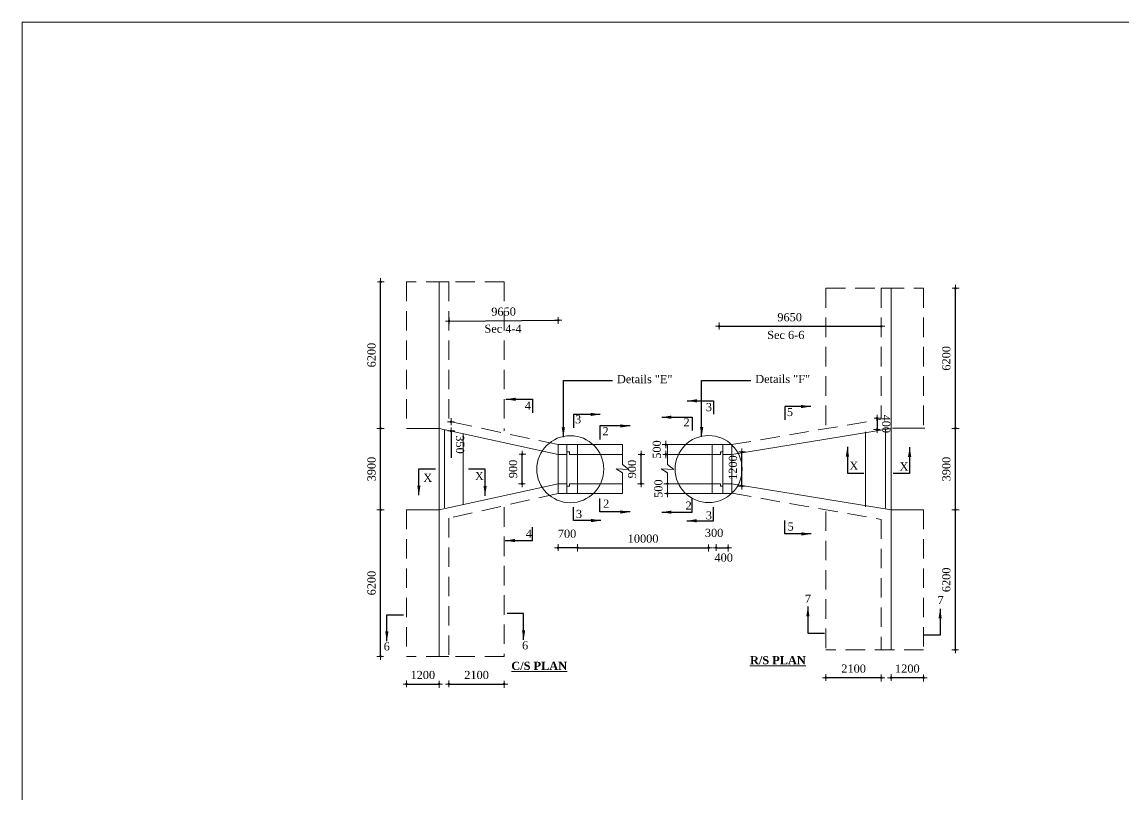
# Model space of a CAD drawing. Header units: inches. Extents: x -1277702 to 350617, y -622745 to 1282697.
# Drawn here: x -799061 to -765239, y 930937 to 954666 of the extents above; entities that cross this region are included whole.
import ezdxf

# ---------------------------------------------------------------- set-up
doc = ezdxf.new("R2010")
doc.units = ezdxf.units.IN
doc.header["$LTSCALE"] = 600
doc.header["$MEASUREMENT"] = 0
doc.linetypes.add('DASHED', pattern=[0.75, 0.5, -0.25])
for name, color, linetype, lineweight in [('arrow', 6, 'Continuous', 15), ('DIM', 140, 'Continuous', 15), ('DIMENSION', 3, 'Continuous', 15), ('LIGHT', 7, 'Continuous', 0), ('LINE', 7, 'Continuous', 20), ('secondary light', 5, 'Continuous', 9)]:
    doc.layers.add(name, color=color, linetype=linetype, lineweight=lineweight)
doc.layers.add('TEXT', color=7, linetype='Continuous')
doc.styles.add('REGULAR', font='times.ttf', dxfattribs={"height": 200})
doc.styles.add('t250', font='times.ttf', dxfattribs={"height": 250})
doc.styles.add('TIMES', font='times.ttf')
doc.dimstyles.new('DOT', dxfattribs={"dimtxt": 270, "dimasz": 1.5, "dimexe": 700, "dimexo": 500, "dimgap": 150, "dimtad": 1, "dimdec": 0, "dimzin": 0, "dimdsep": 46, "dimtxsty": 'TIMES', "dimblk": 'DD', "dimcen": 0.09, "dimse1": 1, "dimse2": 1, "dimclrd": 5, "dimclre": 5, "dimclrt": 7, "dimadec": 0, "dimazin": 0, "dimtfac": 1, "dimtdec": 0, "dimtofl": 0, "dimtmove": 0, "dimatfit": 3, "dimldrblk": 'DD', "dimfxl": 1, "dimtolj": 1, "dimtzin": 0, "dimarcsym": 0})
doc.dimstyles.new('DOT2', dxfattribs={"dimtxt": 200, "dimasz": 1.5, "dimexe": 700, "dimexo": 500, "dimgap": 150, "dimtad": 1, "dimdec": 0, "dimzin": 0, "dimdsep": 46, "dimtxsty": 'TIMES', "dimblk1": 'DD', "dimblk2": 'DD', "dimsah": 1, "dimcen": 0, "dimse1": 1, "dimse2": 1, "dimclrd": 256, "dimclre": 256, "dimclrt": 256, "dimadec": 0, "dimazin": 0, "dimtfac": 1, "dimtdec": 0, "dimtofl": 0, "dimtmove": 0, "dimatfit": 3, "dimldrblk": 'DD', "dimfxl": 1, "dimtolj": 1, "dimtzin": 0, "dimarcsym": 0})
doc.dimstyles.new('DOT3', dxfattribs={"dimtxt": 250, "dimasz": 1.5, "dimexe": 700, "dimexo": 500, "dimgap": 150, "dimtad": 1, "dimdec": 0, "dimzin": 0, "dimdsep": 46, "dimtxsty": 'TIMES', "dimblk1": 'DD', "dimblk2": 'DD', "dimsah": 1, "dimcen": 0, "dimse1": 1, "dimse2": 1, "dimclrd": 256, "dimclre": 256, "dimclrt": 256, "dimadec": 0, "dimazin": 0, "dimtfac": 1, "dimtdec": 0, "dimtofl": 0, "dimtmove": 0, "dimatfit": 3, "dimldrblk": 'DD', "dimfxl": 1, "dimtolj": 1, "dimtzin": 0, "dimarcsym": 0})
doc.dimstyles.new('sec', dxfattribs={"dimtxt": 180, "dimasz": 300, "dimexe": 0.18, "dimexo": 0.0625, "dimgap": 0.09, "dimtad": 0, "dimtih": 1, "dimtoh": 1, "dimdec": 0, "dimzin": 0, "dimdsep": 46, "dimtxsty": 'REGULAR', "dimcen": 0.09, "dimadec": 0, "dimazin": 0, "dimtfac": 1, "dimtdec": 0, "dimtofl": 0, "dimtmove": 0, "dimatfit": 3, "dimfxl": 1, "dimtolj": 1, "dimtzin": 0, "dimarcsym": 0})

# ---------------------------------------------------------------- blocks, each defined once
blk = doc.blocks.new('DOT')
at = {"layer": 'DIM'}
for p, q in [((-75, 0), (71, 0)), ((0, 63), (0, -75))]:
    blk.add_line(p, q, dxfattribs=at)
at = {"layer": 'DIM', "const_width": 24.8}
blk.add_lwpolyline([(-13, 0, 1), (13, 0, 1)], format="xyb", close=True, dxfattribs=at)
blk = doc.blocks.new('DD')
at = {"layer": 'DIM'}
blk.add_blockref('DOT', (0, 0), dxfattribs=at)
blk = doc.blocks.new('*D224')
at = {"layer": 'DEFPOINTS', "color": 0, "ltscale": 2}
for p in [(-780633, 940492), (-779252, 940492), (-780633, 940192)]:
    blk.add_point(p, dxfattribs=at)
at = {"layer": 'DIMENSION', "color": 1, "lineweight": -2, "ltscale": 2}
for p, q in [((-779252, 940494), (-779252, 940495)), ((-779252, 940191), (-779252, 940189))]:
    blk.add_line(p, q, dxfattribs=at)
at = {"layer": 'DIMENSION', "color": 1, "lineweight": -2, "ltscale": 2, "xscale": 1.5, "yscale": 1.5, "zscale": 1.5}
for p, rotation in [((-779252, 940492), 270), ((-779252, 940192), 90)]:
    blk.add_blockref('DD', p, dxfattribs=dict(at, rotation=rotation))
at = {"layer": 'DIMENSION', "color": 1, "ltscale": 2, "insert": (-779529, 940342), "char_height": 250, "attachment_point": 5, "rotation": 90, "style": 't250'}
blk.add_mtext('\\A1;500', dxfattribs=at)
blk = doc.blocks.new('*D225')
at = {"layer": 'DEFPOINTS', "color": 0, "ltscale": 2}
for p in [(-780633, 941392), (-780059, 941392), (-780633, 940492)]:
    blk.add_point(p, dxfattribs=at)
at = {"layer": 'DIMENSION', "color": 1, "lineweight": -2, "ltscale": 2}
blk.add_line((-780059, 940494), (-780059, 941391), dxfattribs=at)
at = {"layer": 'DIMENSION', "color": 1, "lineweight": -2, "ltscale": 2, "xscale": 1.5, "yscale": 1.5, "zscale": 1.5}
for p, rotation in [((-780059, 941392), 90), ((-780059, 940492), 270)]:
    blk.add_blockref('DD', p, dxfattribs=dict(at, rotation=rotation))
at = {"layer": 'DIMENSION', "color": 1, "ltscale": 2, "insert": (-780337, 940942), "char_height": 250, "attachment_point": 5, "rotation": 90, "style": 't250'}
blk.add_mtext('\\A1;9{\\fTimes New Roman|b0|i0|c238|p18;00}', dxfattribs=at)
blk = doc.blocks.new('*D226')
at = {"layer": 'DEFPOINTS', "color": 0, "ltscale": 2}
for p in [(-780355, 941692), (-779299, 941692), (-780355, 941392)]:
    blk.add_point(p, dxfattribs=at)
at = {"layer": 'DIMENSION', "color": 1, "lineweight": -2, "ltscale": 2}
for p, q in [((-779299, 941694), (-779299, 941695)), ((-779299, 941391), (-779299, 941389))]:
    blk.add_line(p, q, dxfattribs=at)
at = {"layer": 'DIMENSION', "color": 1, "lineweight": -2, "ltscale": 2, "xscale": 1.5, "yscale": 1.5, "zscale": 1.5}
for p, rotation in [((-779299, 941692), 270), ((-779299, 941392), 90)]:
    blk.add_blockref('DD', p, dxfattribs=dict(at, rotation=rotation))
at = {"layer": 'DIMENSION', "color": 1, "ltscale": 2, "insert": (-779576, 941542), "char_height": 250, "attachment_point": 5, "rotation": 90, "style": 't250'}
blk.add_mtext('\\A1;500', dxfattribs=at)
blk = doc.blocks.new('*D227')
at = {"layer": 'DEFPOINTS', "color": 0, "ltscale": 2}
for p in [(-788056, 939692), (-786907, 939692), (-787260, 935192)]:
    blk.add_point(p, dxfattribs=at)
at = {"layer": 'DIMENSION', "color": 1, "lineweight": -2, "ltscale": 2}
blk.add_line((-788056, 935194), (-788056, 939691), dxfattribs=at)
at = {"layer": 'DIMENSION', "color": 1, "lineweight": -2, "ltscale": 2, "xscale": 1.5, "yscale": 1.5, "zscale": 1.5}
for p, rotation in [((-788056, 939692), 90), ((-788056, 935192), 270)]:
    blk.add_blockref('DD', p, dxfattribs=dict(at, rotation=rotation))
at = {"layer": 'DIMENSION', "color": 1, "ltscale": 2, "insert": (-788333, 937442), "char_height": 250, "attachment_point": 5, "rotation": 90, "style": 't250'}
blk.add_mtext('\\A1;{\\fTimes New Roman|b0|i0|c0|p18;6200}', dxfattribs=at)
blk = doc.blocks.new('*D228')
at = {"layer": 'DEFPOINTS', "color": 0, "ltscale": 2}
for p in [(-788056, 942192), (-787196, 942192), (-786907, 939692)]:
    blk.add_point(p, dxfattribs=at)
at = {"layer": 'DIMENSION', "color": 1, "lineweight": -2, "ltscale": 2}
blk.add_line((-788056, 939694), (-788056, 942191), dxfattribs=at)
at = {"layer": 'DIMENSION', "color": 1, "lineweight": -2, "ltscale": 2, "xscale": 1.5, "yscale": 1.5, "zscale": 1.5}
for p, rotation in [((-788056, 942192), 90), ((-788056, 939692), 270)]:
    blk.add_blockref('DD', p, dxfattribs=dict(at, rotation=rotation))
at = {"layer": 'DIMENSION', "color": 1, "ltscale": 2, "insert": (-788333, 940942), "char_height": 250, "attachment_point": 5, "rotation": 90, "style": 't250'}
blk.add_mtext('\\A1;39{\\fTimes New Roman|b0|i0|c238|p18;00}', dxfattribs=at)
blk = doc.blocks.new('*D229')
at = {"layer": 'DEFPOINTS', "color": 0, "ltscale": 2}
for p in [(-788056, 946692), (-787260, 946692), (-787196, 942192)]:
    blk.add_point(p, dxfattribs=at)
at = {"layer": 'DIMENSION', "color": 1, "lineweight": -2, "ltscale": 2}
blk.add_line((-788056, 942194), (-788056, 946691), dxfattribs=at)
at = {"layer": 'DIMENSION', "color": 1, "lineweight": -2, "ltscale": 2, "xscale": 1.5, "yscale": 1.5, "zscale": 1.5}
for p, rotation in [((-788056, 946692), 90), ((-788056, 942192), 270)]:
    blk.add_blockref('DD', p, dxfattribs=dict(at, rotation=rotation))
at = {"layer": 'DIMENSION', "color": 1, "ltscale": 2, "insert": (-788333, 944442), "char_height": 250, "attachment_point": 5, "rotation": 90, "style": 't250'}
blk.add_mtext('\\A1;{\\fTimes New Roman|b0|i0|c0|p18;6200}', dxfattribs=at)
blk = doc.blocks.new('*D230')
at = {"layer": 'DEFPOINTS', "color": 0, "ltscale": 2}
for p in [(-770523, 939692), (-770413, 939692), (-771387, 935392)]:
    blk.add_point(p, dxfattribs=at)
at = {"layer": 'DIMENSION', "color": 1, "lineweight": -2, "ltscale": 2}
blk.add_line((-770413, 935394), (-770413, 939691), dxfattribs=at)
at = {"layer": 'DIMENSION', "color": 1, "lineweight": -2, "ltscale": 2, "xscale": 1.5, "yscale": 1.5, "zscale": 1.5}
for p, rotation in [((-770413, 939692), 90), ((-770413, 935392), 270)]:
    blk.add_blockref('DD', p, dxfattribs=dict(at, rotation=rotation))
at = {"layer": 'DIMENSION', "color": 1, "ltscale": 2, "insert": (-770690, 937542), "char_height": 250, "attachment_point": 5, "rotation": 90, "style": 't250'}
blk.add_mtext('\\A1;{\\fTimes New Roman|b0|i0|c0|p18;6200}', dxfattribs=at)
blk = doc.blocks.new('*D231')
at = {"layer": 'DEFPOINTS', "color": 0, "ltscale": 2}
for p in [(-770877, 942192), (-770413, 942192), (-770523, 939692)]:
    blk.add_point(p, dxfattribs=at)
at = {"layer": 'DIMENSION', "color": 1, "lineweight": -2, "ltscale": 2}
blk.add_line((-770413, 939694), (-770413, 942191), dxfattribs=at)
at = {"layer": 'DIMENSION', "color": 1, "lineweight": -2, "ltscale": 2, "xscale": 1.5, "yscale": 1.5, "zscale": 1.5}
for p, rotation in [((-770413, 942192), 90), ((-770413, 939692), 270)]:
    blk.add_blockref('DD', p, dxfattribs=dict(at, rotation=rotation))
at = {"layer": 'DIMENSION', "color": 1, "ltscale": 2, "insert": (-770690, 940942), "char_height": 250, "attachment_point": 5, "rotation": 90, "style": 't250'}
blk.add_mtext('\\A1;{\\fTimes New Roman|b0|i0|c0|p18;39\\fTimes New Roman|b0|i0|c238|p18;00}', dxfattribs=at)
blk = doc.blocks.new('*D232')
at = {"layer": 'DEFPOINTS', "color": 0, "ltscale": 2}
for p in [(-771387, 946492), (-770413, 946492), (-770877, 942192)]:
    blk.add_point(p, dxfattribs=at)
at = {"layer": 'DIMENSION', "color": 1, "lineweight": -2, "ltscale": 2}
blk.add_line((-770413, 942194), (-770413, 946491), dxfattribs=at)
at = {"layer": 'DIMENSION', "color": 1, "lineweight": -2, "ltscale": 2, "xscale": 1.5, "yscale": 1.5, "zscale": 1.5}
for p, rotation in [((-770413, 946492), 90), ((-770413, 942192), 270)]:
    blk.add_blockref('DD', p, dxfattribs=dict(at, rotation=rotation))
at = {"layer": 'DIMENSION', "color": 1, "ltscale": 2, "insert": (-770690, 944342), "char_height": 250, "attachment_point": 5, "rotation": 90, "style": 't250'}
blk.add_mtext('\\A1;{\\fTimes New Roman|b0|i0|c0|p18;6200}', dxfattribs=at)
blk = doc.blocks.new('*D233')
at = {"layer": 'DEFPOINTS', "color": 0, "ltscale": 2}
for p in [(-773093, 942505), (-773093, 942158), (-772816, 942158)]:
    blk.add_point(p, dxfattribs=at)
at = {"layer": 'DIMENSION', "color": 5, "lineweight": -2, "ltscale": 2}
blk.add_line((-772816, 942503), (-772816, 942160), dxfattribs=at)
at = {"layer": 'DIMENSION', "color": 5, "lineweight": -2, "ltscale": 2, "xscale": 1.5, "yscale": 1.5, "zscale": 1.5}
for p, rotation in [((-772816, 942505), 90.00650460796254), ((-772816, 942158), 270.0065046079625)]:
    blk.add_blockref('DD', p, dxfattribs=dict(at, rotation=rotation))
at = {"layer": 'DIMENSION', "color": 7, "ltscale": 2, "insert": (-772538, 942331), "char_height": 250, "attachment_point": 5, "rotation": 270.0065, "style": 't250'}
blk.add_mtext('\\A1;{\\fTimes New Roman|b0|i0|c238|p18;4}0{\\fTimes New Roman|b0|i0|c238|p18;0}', dxfattribs=at)
blk = doc.blocks.new('*D234')
at = {"layer": 'DEFPOINTS', "color": 0, "ltscale": 2}
for p in [(-787260, 939692), (-786260, 935192), (-786260, 934342)]:
    blk.add_point(p, dxfattribs=at)
at = {"layer": 'DIMENSION', "color": 1, "lineweight": -2, "ltscale": 2}
blk.add_line((-787258, 934342), (-786261, 934342), dxfattribs=at)
at = {"layer": 'DIMENSION', "color": 1, "lineweight": -2, "ltscale": 2, "xscale": 1.5, "yscale": 1.5, "zscale": 1.5, "rotation": 180}
blk.add_blockref('DD', (-787260, 934342), dxfattribs=at)
at = {"layer": 'DIMENSION', "color": 1, "lineweight": -2, "ltscale": 2, "xscale": 1.5, "yscale": 1.5, "zscale": 1.5}
blk.add_blockref('DD', (-786260, 934342), dxfattribs=at)
at = {"layer": 'DIMENSION', "color": 1, "ltscale": 2, "insert": (-786760, 934620), "char_height": 250, "attachment_point": 5, "style": 't250'}
blk.add_mtext('\\A1;{\\fTimes New Roman|b0|i0|c0|p18;1200}', dxfattribs=at)
blk = doc.blocks.new('*D235')
at = {"layer": 'DEFPOINTS', "color": 0, "ltscale": 2}
for p in [(-784260, 939654), (-785960, 935192), (-784260, 934342)]:
    blk.add_point(p, dxfattribs=at)
at = {"layer": 'DIMENSION', "color": 1, "lineweight": -2, "ltscale": 2}
blk.add_line((-785958, 934342), (-784261, 934342), dxfattribs=at)
at = {"layer": 'DIMENSION', "color": 1, "lineweight": -2, "ltscale": 2, "xscale": 1.5, "yscale": 1.5, "zscale": 1.5, "rotation": 180}
blk.add_blockref('DD', (-785960, 934342), dxfattribs=at)
at = {"layer": 'DIMENSION', "color": 1, "lineweight": -2, "ltscale": 2, "xscale": 1.5, "yscale": 1.5, "zscale": 1.5}
blk.add_blockref('DD', (-784260, 934342), dxfattribs=at)
at = {"layer": 'DIMENSION', "color": 1, "ltscale": 2, "insert": (-785110, 934620), "char_height": 250, "attachment_point": 5, "style": 't250'}
blk.add_mtext('\\A1;{\\fTimes New Roman|b0|i0|c0|p18;2100}', dxfattribs=at)
blk = doc.blocks.new('*D244')
at = {"layer": 'DEFPOINTS', "color": 0, "ltscale": 2}
for p in [(-785894, 942395), (-785894, 942112), (-785894, 942112)]:
    blk.add_point(p, dxfattribs=at)
at = {"layer": 'DIMENSION', "color": 5, "lineweight": -2, "ltscale": 2}
for p, q in [((-785894, 942397), (-785894, 942398)), ((-785894, 942110), (-785894, 941283))]:
    blk.add_line(p, q, dxfattribs=at)
at = {"layer": 'DIMENSION', "color": 5, "lineweight": -2, "ltscale": 2, "xscale": 1.5, "yscale": 1.5, "zscale": 1.5}
for p, rotation in [((-785894, 942395), 270.0334005905105), ((-785894, 942112), 90.03340059051051)]:
    blk.add_blockref('DD', p, dxfattribs=dict(at, rotation=rotation))
at = {"layer": 'DIMENSION', "color": 7, "ltscale": 2, "insert": (-785617, 941696), "char_height": 250, "attachment_point": 5, "rotation": 270.0334, "style": 't250'}
blk.add_mtext('\\A1;{\\fTimes New Roman CE|b0|i0|c238|p18;3}5{\\fTimes New Roman CE|b0|i0|c238|p18;0}', dxfattribs=at)
blk = doc.blocks.new('*D245')
at = {"layer": 'DEFPOINTS', "color": 0, "ltscale": 2}
for p in [(-777666, 945366), (-772687, 945325), (-772687, 945320)]:
    blk.add_point(p, dxfattribs=at)
at = {"layer": 'DIMENSION', "color": 1, "lineweight": -2, "ltscale": 2}
blk.add_line((-777665, 945325), (-772688, 945325), dxfattribs=at)
at = {"layer": 'DIMENSION', "color": 1, "lineweight": -2, "ltscale": 2, "xscale": 1.5, "yscale": 1.5, "zscale": 1.5, "rotation": 180}
blk.add_blockref('DD', (-777666, 945325), dxfattribs=at)
at = {"layer": 'DIMENSION', "color": 1, "lineweight": -2, "ltscale": 2, "xscale": 1.5, "yscale": 1.5, "zscale": 1.5}
blk.add_blockref('DD', (-772687, 945325), dxfattribs=at)
at = {"layer": 'DIMENSION', "color": 1, "ltscale": 2, "insert": (-775500, 945603), "char_height": 250, "attachment_point": 5, "style": 'TIMES'}
blk.add_mtext('\\A1;9650', dxfattribs=at)
blk = doc.blocks.new('*D246')
at = {"layer": 'DEFPOINTS', "color": 0, "ltscale": 2}
for p in [(-771387, 939887), (-772387, 935387), (-772387, 934538)]:
    blk.add_point(p, dxfattribs=at)
at = {"layer": 'DIMENSION', "color": 1, "lineweight": -2, "ltscale": 2}
blk.add_line((-771388, 934538), (-772385, 934538), dxfattribs=at)
at = {"layer": 'DIMENSION', "color": 1, "lineweight": -2, "ltscale": 2, "xscale": 1.5, "yscale": 1.5, "zscale": 1.5, "rotation": 180}
blk.add_blockref('DD', (-772387, 934538), dxfattribs=at)
at = {"layer": 'DIMENSION', "color": 1, "lineweight": -2, "ltscale": 2, "xscale": 1.5, "yscale": 1.5, "zscale": 1.5}
blk.add_blockref('DD', (-771387, 934538), dxfattribs=at)
at = {"layer": 'DIMENSION', "color": 1, "ltscale": 2, "insert": (-771887, 934815), "char_height": 250, "attachment_point": 5, "style": 't250'}
blk.add_mtext('\\A1;{\\fTimes New Roman|b0|i0|c0|p18;1200}', dxfattribs=at)
blk = doc.blocks.new('*D247')
at = {"layer": 'DEFPOINTS', "color": 0, "ltscale": 2}
for p in [(-774387, 939849), (-772687, 935387), (-774387, 934538)]:
    blk.add_point(p, dxfattribs=at)
at = {"layer": 'DIMENSION', "color": 1, "lineweight": -2, "ltscale": 2}
blk.add_line((-772688, 934538), (-774385, 934538), dxfattribs=at)
at = {"layer": 'DIMENSION', "color": 1, "lineweight": -2, "ltscale": 2, "xscale": 1.5, "yscale": 1.5, "zscale": 1.5, "rotation": 180}
blk.add_blockref('DD', (-774387, 934538), dxfattribs=at)
at = {"layer": 'DIMENSION', "color": 1, "lineweight": -2, "ltscale": 2, "xscale": 1.5, "yscale": 1.5, "zscale": 1.5}
blk.add_blockref('DD', (-772687, 934538), dxfattribs=at)
at = {"layer": 'DIMENSION', "color": 1, "ltscale": 2, "insert": (-773537, 934815), "char_height": 250, "attachment_point": 5, "style": 't250'}
blk.add_mtext('\\A1;{\\fTimes New Roman|b0|i0|c0|p18;2100}', dxfattribs=at)
blk = doc.blocks.new('*D254')
at = {"layer": 'DEFPOINTS', "color": 0, "ltscale": 2}
for p in [(-777464, 941467), (-776964, 941467), (-777463, 940417)]:
    blk.add_point(p, dxfattribs=at)
at = {"layer": 'DIMENSION', "color": 1, "lineweight": -2, "ltscale": 2}
blk.add_line((-776964, 940419), (-776964, 941466), dxfattribs=at)
at = {"layer": 'DIMENSION', "color": 1, "lineweight": -2, "ltscale": 2, "xscale": 1.5, "yscale": 1.5, "zscale": 1.5}
for p, rotation in [((-776964, 941467), 90), ((-776964, 940417), 270)]:
    blk.add_blockref('DD', p, dxfattribs=dict(at, rotation=rotation))
at = {"layer": 'DIMENSION', "color": 1, "ltscale": 2, "insert": (-777241, 940989), "char_height": 250, "attachment_point": 5, "rotation": 90, "style": 't250'}
blk.add_mtext('\\A1;{\\fTimes New Roman|b0|i0|c238|p18;1}2{\\fTimes New Roman|b0|i0|c238|p18;00}', dxfattribs=at)
blk = doc.blocks.new('*D255')
at = {"layer": 'DEFPOINTS', "color": 0, "ltscale": 2}
for p in [(-783711, 941395), (-782610, 941395), (-782610, 940492)]:
    blk.add_point(p, dxfattribs=at)
at = {"layer": 'DIMENSION', "color": 1, "lineweight": -2, "ltscale": 2}
blk.add_line((-783711, 940494), (-783711, 941394), dxfattribs=at)
at = {"layer": 'DIMENSION', "color": 1, "lineweight": -2, "ltscale": 2, "xscale": 1.5, "yscale": 1.5, "zscale": 1.5}
for p, rotation in [((-783711, 941395), 90), ((-783711, 940492), 270)]:
    blk.add_blockref('DD', p, dxfattribs=dict(at, rotation=rotation))
at = {"layer": 'DIMENSION', "color": 1, "ltscale": 2, "insert": (-783988, 940944), "char_height": 250, "attachment_point": 5, "rotation": 90, "style": 't250'}
blk.add_mtext('\\A1;9{\\fTimes New Roman|b0|i0|c238|p18;00}', dxfattribs=at)
blk = doc.blocks.new('*D264')
at = {"layer": 'DEFPOINTS', "color": 0, "ltscale": 2}
for p in [(-785953, 945478), (-782604, 945511), (-782604, 945505)]:
    blk.add_point(p, dxfattribs=at)
at = {"layer": 'DIMENSION', "color": 1, "lineweight": -2, "ltscale": 2}
blk.add_line((-785952, 945484), (-782605, 945511), dxfattribs=at)
at = {"layer": 'DIMENSION', "color": 1, "lineweight": -2, "ltscale": 2, "xscale": 1.5, "yscale": 1.5, "zscale": 1.5}
for p, rotation in [((-785953, 945484), 180.4587413068469), ((-782604, 945511), 0.4587413068469194)]:
    blk.add_blockref('DD', p, dxfattribs=dict(at, rotation=rotation))
at = {"layer": 'DIMENSION', "color": 1, "ltscale": 2, "insert": (-784281, 945775), "char_height": 250, "attachment_point": 5, "rotation": 0.4587, "style": 't250'}
blk.add_mtext('\\A1;9650', dxfattribs=at)
blk = doc.blocks.new('*D265')
at = {"layer": 'DEFPOINTS', "color": 0, "ltscale": 2}
for p in [(-777987, 938527), (-782010, 937587), (-777987, 937730)]:
    blk.add_point(p, dxfattribs=at)
at = {"layer": 'DIMENSION', "color": 1, "lineweight": -2, "ltscale": 2}
blk.add_line((-782008, 938527), (-777988, 938527), dxfattribs=at)
at = {"layer": 'DIMENSION', "color": 1, "lineweight": -2, "ltscale": 2, "xscale": 1.5, "yscale": 1.5, "zscale": 1.5, "rotation": 180}
blk.add_blockref('DD', (-782010, 938527), dxfattribs=at)
at = {"layer": 'DIMENSION', "color": 1, "lineweight": -2, "ltscale": 2, "xscale": 1.5, "yscale": 1.5, "zscale": 1.5}
blk.add_blockref('DD', (-777987, 938527), dxfattribs=at)
at = {"layer": 'DIMENSION', "color": 1, "ltscale": 2, "insert": (-779998, 938805), "char_height": 250, "attachment_point": 5, "style": 't250'}
blk.add_mtext('\\A1;10000', dxfattribs=at)
blk = doc.blocks.new('*D266')
at = {"layer": 'DEFPOINTS', "color": 0, "ltscale": 2}
for p in [(-777755, 938527), (-777988, 938147), (-777755, 938160)]:
    blk.add_point(p, dxfattribs=at)
at = {"layer": 'DIMENSION', "color": 1, "lineweight": -2, "ltscale": 2}
for p, q in [((-777990, 938527), (-777991, 938527)), ((-777753, 938527), (-777752, 938527))]:
    blk.add_line(p, q, dxfattribs=at)
at = {"layer": 'DIMENSION', "color": 1, "lineweight": -2, "ltscale": 2, "xscale": 1.5, "yscale": 1.5, "zscale": 1.5}
blk.add_blockref('DD', (-777988, 938527), dxfattribs=at)
at = {"layer": 'DIMENSION', "color": 1, "lineweight": -2, "ltscale": 2, "xscale": 1.5, "yscale": 1.5, "zscale": 1.5, "rotation": 180}
blk.add_blockref('DD', (-777755, 938527), dxfattribs=at)
at = {"layer": 'DIMENSION', "color": 1, "ltscale": 2, "insert": (-777819, 938982), "char_height": 250, "attachment_point": 5, "style": 't250'}
blk.add_mtext('\\A1;3{\\fTimes New Roman|b0|i0|c238|p18;00}', dxfattribs=at)
blk = doc.blocks.new('*D267')
at = {"layer": 'DEFPOINTS', "color": 0, "ltscale": 2}
for p in [(-782610, 938527), (-782010, 937587), (-782610, 933808)]:
    blk.add_point(p, dxfattribs=at)
at = {"layer": 'DIMENSION', "color": 1, "lineweight": -2, "ltscale": 2}
blk.add_line((-782011, 938527), (-782608, 938527), dxfattribs=at)
at = {"layer": 'DIMENSION', "color": 1, "lineweight": -2, "ltscale": 2, "xscale": 1.5, "yscale": 1.5, "zscale": 1.5, "rotation": 180}
blk.add_blockref('DD', (-782610, 938527), dxfattribs=at)
at = {"layer": 'DIMENSION', "color": 1, "lineweight": -2, "ltscale": 2, "xscale": 1.5, "yscale": 1.5, "zscale": 1.5}
blk.add_blockref('DD', (-782010, 938527), dxfattribs=at)
at = {"layer": 'DIMENSION', "color": 1, "ltscale": 2, "insert": (-782332, 938957), "char_height": 250, "attachment_point": 5, "style": 't250'}
blk.add_mtext('\\A1;7{\\fTimes New Roman CE|b0|i0|c238|p18;00}', dxfattribs=at)
blk = doc.blocks.new('*D268')
at = {"layer": 'DEFPOINTS', "color": 0, "ltscale": 2}
for p in [(-777388, 938528), (-777755, 938148), (-777388, 938161)]:
    blk.add_point(p, dxfattribs=at)
at = {"layer": 'DIMENSION', "color": 1, "lineweight": -2, "ltscale": 2}
blk.add_line((-777753, 938528), (-777389, 938528), dxfattribs=at)
at = {"layer": 'DIMENSION', "color": 1, "lineweight": -2, "ltscale": 2, "xscale": 1.5, "yscale": 1.5, "zscale": 1.5, "rotation": 180}
blk.add_blockref('DD', (-777755, 938528), dxfattribs=at)
at = {"layer": 'DIMENSION', "color": 1, "lineweight": -2, "ltscale": 2, "xscale": 1.5, "yscale": 1.5, "zscale": 1.5}
blk.add_blockref('DD', (-777388, 938528), dxfattribs=at)
at = {"layer": 'DIMENSION', "color": 1, "ltscale": 2, "insert": (-777525, 938223), "char_height": 250, "attachment_point": 5, "style": 't250'}
blk.add_mtext('\\A1;{\\fTimes New Roman CE|b0|i0|c238|p18;4}0{\\fTimes New Roman CE|b0|i0|c238|p18;0}', dxfattribs=at)

msp = doc.modelspace()

# ---------------------------------------------------------------- linework, layer by layer
at = {"layer": 'LIGHT', "ltscale": 2}
for p, q in [((-782609.99401, 941692.32854), (-782609.99401, 940192.32854)), ((-782334.99401, 941692.32854), (-782334.99401, 940192.32854)), ((-777549.88389, 941692.32854), (-777549.88389, 940192.32854)), ((-777274.88389, 941692.32854), (-777274.88389, 940192.32854))]:
    msp.add_line(p, q, dxfattribs=at)
at = {"layer": 'LINE', "linetype": 'DASHED', "ltscale": 2}
for p, q in [((-787259.99401, 946692.32854), (-787259.99401, 942192.32854)), ((-784259.99401, 946692.32854), (-787259.99401, 946692.32854)), ((-785959.99401, 946692.32854), (-785959.99401, 942318.22112)), ((-784259.99401, 946692.32854), (-784259.99401, 942112.2806)), ((-774386.73653, 946492.32854), (-774386.73653, 942240.8107)), ((-774386.73653, 946492.32854), (-771386.73653, 946492.32854)), ((-772686.73653, 946492.32854), (-772687.31455, 942470.21359)), ((-771386.73653, 946492.32854), (-771386.73653, 942198.71396)), ((-782609.99401, 941692.32854), (-785959.99401, 942409.63918)), ((-777283.02183, 941692.32854), (-772687.31455, 942470.21359)), ((-782609.99401, 940192.32854), (-785959.99401, 939437.26603)), ((-777274.88389, 940200.04813), (-772686.38447, 939395.54539)), ((-787259.99401, 939692.32854), (-787259.99401, 935192.32854)), ((-784259.99401, 939772.37648), (-784259.99401, 935192.32854)), ((-774386.73653, 939643.52522), (-774386.73653, 935392.32854)), ((-771386.73653, 939692.32854), (-771386.73653, 935392.32854)), ((-785959.99401, 939437.26603), (-785959.99401, 935192.32854)), ((-772686.38447, 939395.54539), (-772686.73653, 935392.32854)), ((-771386.73653, 935392.32854), (-774386.73653, 935392.32854)), ((-784259.99401, 935192.32854), (-787259.99401, 935192.32854))]:
    msp.add_line(p, q, dxfattribs=at)
at = {"layer": 'LINE', "ltscale": 2}
for p, q in [((-786259.99401, 946692.32854), (-786259.99401, 935192.32854)), ((-785959.99401, 946692.32854), (-786259.99401, 946692.32854)), ((-772686.73653, 946492.32854), (-772386.73653, 946492.32854)), ((-772386.73653, 946492.32854), (-772386.73653, 935392.32854)), ((-782609.99401, 941392.32854), (-786259.99401, 942192.32854)), ((-786090.6069, 942132.40325), (-786090.6069, 939752.25383)), ((-785521.2572, 942030.41362), (-785521.2572, 939854.24346)), ((-777274.88389, 941392.32854), (-772386.73653, 942192.32854)), ((-773172.67487, 942084.82079), (-773172.67487, 939783.48692)), ((-772560.58917, 942144.32854), (-772560.58917, 939740.32854)), ((-782609.99401, 941692.32854), (-782009.99401, 941692.32854)), ((-782009.99401, 941692.32854), (-782009.99401, 940192.32854)), ((-782009.99401, 941692.32854), (-780632.96474, 941692.32854)), ((-782009.99401, 941692.32854), (-782009.99401, 940192.32854)), ((-780632.96474, 941692.32854), (-780632.96474, 941077.82054)), ((-777874.88389, 941692.32854), (-779251.91317, 941692.32854)), ((-779251.91317, 941692.32854), (-779251.91317, 941077.82054)), ((-777874.88389, 941692.32854), (-777874.88389, 940192.32854)), ((-777274.88389, 941692.32854), (-777874.88389, 941692.32854)), ((-777874.88389, 941692.32854), (-777874.88389, 940192.32854)), ((-782334.99401, 941392.32854), (-782609.99401, 941392.32854)), ((-782334.99401, 941467.32854), (-782334.99401, 941392.32854)), ((-782259.99401, 941467.32854), (-782334.99401, 941467.32854)), ((-782259.99401, 941467.32854), (-782259.99401, 941392.32854)), ((-782009.99401, 941392.32854), (-782259.99401, 941392.32854)), ((-782009.99401, 941392.32854), (-780632.96474, 941392.32854)), ((-777874.88389, 941392.32854), (-779251.91317, 941392.32854)), ((-777874.88389, 941392.32854), (-777624.88389, 941392.32854)), ((-777624.88389, 941467.32854), (-777624.88389, 941392.32854)), ((-777624.88389, 941467.32854), (-777549.88389, 941467.32854)), ((-777549.88389, 941467.32854), (-777549.88389, 941392.32854)), ((-777549.88389, 941392.32854), (-777274.88389, 941392.32854)), ((-780438.95375, 940933.45399), (-780829.76858, 940951.20309)), ((-780829.76858, 940951.20309), (-780632.96474, 940821.98403)), ((-780634.36116, 941078.85964), (-780438.95375, 940933.45399)), ((-779057.90218, 940933.45399), (-779448.71701, 940951.20309)), ((-779448.71701, 940951.20309), (-779251.91317, 940821.98403)), ((-779253.3096, 941078.85964), (-779057.90218, 940933.45399)), ((-780632.96474, 940821.98403), (-780632.96474, 940192.32854)), ((-779251.91317, 940821.98403), (-779251.91317, 940192.32854)), ((-782609.99401, 940492.32854), (-786259.99401, 939692.32854)), ((-782334.99401, 940492.32854), (-782609.99401, 940492.32854)), ((-782334.99401, 940492.32854), (-782334.99401, 940417.32854)), ((-782259.99401, 940417.32854), (-782334.99401, 940417.32854)), ((-782259.99401, 940492.32854), (-780632.96474, 940492.32854)), ((-782259.99401, 940492.32854), (-782259.99401, 940417.32854)), ((-782009.99401, 940492.32854), (-782259.99401, 940492.32854)), ((-777624.88389, 940492.32854), (-779251.91317, 940492.32854)), ((-777874.88389, 940492.32854), (-777624.88389, 940492.32854)), ((-777624.88389, 940492.32854), (-777624.88389, 940417.32854)), ((-777624.88389, 940417.32854), (-777549.88389, 940417.32854)), ((-777549.88389, 940492.32854), (-777549.88389, 940417.32854)), ((-777549.88389, 940492.32854), (-777274.88389, 940492.32854)), ((-777274.88389, 940492.32854), (-772386.73653, 939692.32854)), ((-782609.99401, 940192.32854), (-782009.99401, 940192.32854)), ((-782009.99401, 940192.32854), (-780632.96474, 940192.32854)), ((-777874.88389, 940192.32854), (-779251.91317, 940192.32854)), ((-777274.88389, 940192.32854), (-777874.88389, 940192.32854)), ((-772686.73653, 935392.32854), (-772386.73653, 935392.32854)), ((-786259.99401, 935192.32854), (-785959.99401, 935192.32854))]:
    msp.add_line(p, q, dxfattribs=at)
at = {"layer": 'LINE', "linetype": 'Continuous', "ltscale": 2}
for p, q in [((-787259.99401, 942192.32854), (-786259.99401, 942192.32854)), ((-771346.82768, 942198.71396), (-772346.82768, 942198.71396)), ((-786259.99401, 939692.32854), (-787259.99401, 939692.32854)), ((-771386.73653, 939692.32854), (-772386.73653, 939692.32854))]:
    msp.add_line(p, q, dxfattribs=at)
at = {"layer": 'LINE', "elevation": 0}
msp.add_lwpolyline([(-731948.14005, 907207.81968), (-799061.32311, 907207.81968), (-799061.32311, 954666.4277), (-731948.14005, 954666.4277)], close=True, dxfattribs=at)
at = {"layer": 'secondary light', "ltscale": 2}
for centre in [(-782231.81233, 940938.45004), (-777986.73653, 940942.32854)]:
    msp.add_circle(centre, 1028.45242, dxfattribs=at)

# ---------------------------------------------------------------- texts
at = {"layer": 'DIMENSION', "ltscale": 2, "char_height": 250, "width": 4758.0477394, "attachment_point": 1, "style": 't250'}
for s, insert in [('Sec 4-4', (-784867.85875, 945377.0785)), ('{\\fTimes New Roman CE|b0|i0|c238|p18;Sec }6{\\fTimes New Roman CE|b0|i0|c238|p18;-}6', (-776189.76669, 945184.98195))]:
    msp.add_mtext(s, dxfattribs=dict(at, insert=insert))
at = {"layer": 'TEXT', "lineweight": 20, "char_height": 250, "attachment_point": 1, "style": 't250'}
for s, insert, width in [('Details "E"', (-780801.06194, 943829.05578), 4758.0477394), ('{\\fTimes New Roman CE|b0|i0|c238|p18;Details "}F{\\fTimes New Roman CE|b0|i0|c238|p18;"}', (-776555.98614, 943832.93428), 4758.0477394), ('4', (-783631.32144, 943013.06923), 4758.0477394), ('3', (-778071.92111, 942970.76705), 4758.0477394), ('5', (-775584.57986, 942819.36529), 4758.0477394), ('3', (-782087.20934, 942596.6324), 4758.0477394), ('2', (-778759.18622, 942504.29969), 4758.0477394), ('2', (-781246.5126, 942229.83818), 4758.0477394), ('X', (-773664.4784, 941169.74782), 4758.0477394), ('X', (-772126.40369, 941144.3559), 4758.0477394), ('X', (-786744.74356, 940798.87435), 4758.0477394), ('X', (-785160.00871, 940853.77015), 4758.0477394), ('2', (-781225.79233, 940002.91608), 4758.0477394), ('2', (-778693.45232, 939946.18539), 4758.0477394), ('3', (-782059.90691, 939690.38437), 4758.0477394), ('3', (-778071.92111, 939647.30801), 4758.0477394), ('5', (-775564.37102, 939305.18305), 4758.0477394), ('4', (-783598.31963, 939084.04035), 4758.0477394), ('7', (-775031.60157, 937087.64083), 4758.0477394), ('7', (-770960.34434, 937045.93639), 4758.0477394), ('6', (-787960.72817, 935624.19533), 4758.0477394), ('6', (-783713.4349, 935655.36365), 4758.0477394), ('{\\fTimes New Roman CE|b1|i0|c0|p18;\\LR/S PLAN}', (-776717.06027, 935198.45077), 16863.1276242), ('{\\fTimes New Roman CE|b1|i0|c0|p18;\\LC/S PLAN}', (-784042.71324, 935026.64022), 16863.1276242)]:
    msp.add_mtext(s, dxfattribs=dict(at, insert=insert, width=width))

# ---------------------------------------------------------------- dimensions: what is measured, and where the dimension line sits
at = {"layer": 'DIMENSION', "color": 1, "ltscale": 2}
for base, p1, p2, angle, text, override, picture, middle in [((-788055.54559, 946692.32854), (-787196.37884, 942192.32854), (-787259.99401, 946692.32854), 270, '{\\fTimes New Roman|b0|i0|c0|p18;6200}', {"dimtxt": 500, "dimtxsty": 't250', "dimclrd": 1, "dimclrt": 1}, '*D229', (-788332.70853, 944442.32854)), ((-770412.74378, 946492.32854), (-770877.17922, 942192.32854), (-771386.73653, 946492.32854), 270, '{\\fTimes New Roman|b0|i0|c0|p18;6200}', {"dimtxsty": 't250', "dimclrd": 1, "dimclrt": 1}, '*D232', (-770689.90672, 944342.32854)), ((-788055.54559, 942192.32854), (-786906.74553, 939692.32854), (-787196.37884, 942192.32854), 270, '39{\\fTimes New Roman|b0|i0|c238|p18;00}', {"dimtxsty": 't250', "dimclrd": 1, "dimclrt": 1}, '*D228', (-788333.06902, 940942.32854)), ((-770412.74378, 942192.32854), (-770523.45626, 939692.32854), (-770877.17922, 942192.32854), 270, '{\\fTimes New Roman|b0|i0|c0|p18;39\\fTimes New Roman|b0|i0|c238|p18;00}', {"dimtxsty": 't250', "dimclrd": 1, "dimclrt": 1}, '*D231', (-770690.26721, 940942.32854)), ((-788055.54559, 939692.32854), (-787259.99401, 935192.32854), (-786906.74553, 939692.32854), 270, '{\\fTimes New Roman|b0|i0|c0|p18;6200}', {"dimtxsty": 't250', "dimclrd": 1, "dimclrt": 1}, '*D227', (-788332.70853, 937442.32854)), ((-774386.73653, 934537.57821), (-772686.73653, 935387.46743), (-774386.73653, 939848.71819), 180, '{\\fTimes New Roman|b0|i0|c0|p18;2100}', {"dimtxsty": 't250', "dimclrd": 1, "dimclrt": 1}, '*D247', (-773536.73653, 934814.74116)), ((-772386.73653, 934537.57821), (-771386.73653, 939887.46743), (-772386.73653, 935387.46743), 180, '{\\fTimes New Roman|b0|i0|c0|p18;1200}', {"dimtxsty": 't250', "dimclrd": 1, "dimclrt": 1}, '*D246', (-771886.73653, 934814.74116)), ((-770412.74378, 939692.32854), (-771386.73653, 935392.32854), (-770523.45626, 939692.32854), 270, '{\\fTimes New Roman|b0|i0|c0|p18;6200}', {"dimtxsty": 't250', "dimclrd": 1, "dimclrt": 1}, '*D230', (-770689.90672, 937542.32854))]:
    dim = msp.add_linear_dim(base=base, p1=p1, p2=p2, angle=angle, text=text, dimstyle='DOT3', override=override, dxfattribs=at)
    dim.commit()
    dim.dimension.update_dxf_attribs({"geometry": picture, "text_midpoint": middle})
dim = msp.add_aligned_dim(p1=(-785953.06524, 945477.87601), p2=(-782603.50715, 945504.69498), distance=5.8831, text='9650', dimstyle='DOT3', override={"dimtxsty": 't250', "dimclrd": 1, "dimclrt": 1, "dimtmove": 2}, dxfattribs=at)
dim.commit()
dim.dimension.update_dxf_attribs({"geometry": '*D264', "text_midpoint": (-784280.55528, 945774.68295)})
for base, p1, p2, text, override, picture, middle in [((-772686.73653, 945325.11062), (-777666.08046, 945365.78838), (-772686.73653, 945319.56216), '9650', {"dimclrd": 1, "dimclrt": 1}, '*D245', (-775500.05331, 945325.11062)), ((-777754.89433, 938527.4211), (-777988.23653, 938146.88086), (-777754.89433, 938159.5321), '3{\\fTimes New Roman|b0|i0|c238|p18;00}', {"dimtxsty": 't250', "dimclrd": 1, "dimclrt": 1, "dimtmove": 2}, '*D266', (-777819.17429, 938982.35135)), ((-777387.92782, 938528.49861), (-777754.89433, 938147.95837), (-777387.92782, 938160.60962), '{\\fTimes New Roman CE|b0|i0|c238|p18;4}0{\\fTimes New Roman CE|b0|i0|c238|p18;0}', {"dimtxsty": 't250', "dimclrd": 1, "dimclrt": 1, "dimtmove": 2}, '*D268', (-777525.42051, 938223.04917))]:
    dim = msp.add_linear_dim(base=base, p1=p1, p2=p2, text=text, dimstyle='DOT3', override=override, dxfattribs=at)
    dim.commit()
    dim.dimension.update_dxf_attribs({"geometry": picture, "text_midpoint": middle, "dimtype": 160})
at = {"layer": 'DIMENSION', "ltscale": 2}
dim = msp.add_aligned_dim(p1=(-785894.26064, 942395.46851), p2=(-785894.0953, 942111.84389), distance=-0.02386, text='{\\fTimes New Roman CE|b0|i0|c238|p18;3}5{\\fTimes New Roman CE|b0|i0|c238|p18;0}', dimstyle='DOT', override={"dimtxsty": 't250'}, dxfattribs=at)
dim.commit()
dim.dimension.update_dxf_attribs({"geometry": '*D244', "text_midpoint": (-785616.71387, 941696.20811)})
dim = msp.add_linear_dim(base=(-772815.60379, 942158.03192), p1=(-773092.88423, 942504.5671), p2=(-773092.84488, 942158.00044), angle=270.006504608, text='{\\fTimes New Roman|b0|i0|c238|p18;4}0{\\fTimes New Roman|b0|i0|c238|p18;0}', dimstyle='DOT', override={"dimtxsty": 't250'}, dxfattribs=at)
dim.commit()
dim.dimension.update_dxf_attribs({"geometry": '*D233', "text_midpoint": (-772815.62346, 942331.31525), "dimtype": 161})
at = {"layer": 'DIMENSION', "color": 1, "ltscale": 2}
for base, p1, p2, angle, text, dimstyle, override, picture, middle in [((-779299.16396, 941692.32854), (-780354.55111, 941392.32854), (-780354.55111, 941692.32854), 270, '500', 'DOT2', {"dimtxsty": 't250', "dimclrd": 1, "dimclrt": 1}, '*D226', (-779299.16396, 941542.32854)), ((-783710.56524, 941395.46386), (-782609.99401, 940492.32854), (-782609.99401, 941395.46386), 270, '9{\\fTimes New Roman|b0|i0|c238|p18;00}', 'DOT2', {"dimtxsty": 't250', "dimclrd": 1, "dimclrt": 1}, '*D255', (-783710.56524, 940943.8962)), ((-780059.14993, 941392.32854), (-780632.96474, 940492.32854), (-780632.96474, 941392.32854), 270, '9{\\fTimes New Roman|b0|i0|c238|p18;00}', 'DOT2', {"dimtxsty": 't250', "dimclrd": 1, "dimclrt": 1}, '*D225', (-780059.14993, 940942.32854)), ((-776963.59254, 941467.32854), (-777463.26384, 940417.32854), (-777463.75689, 941467.32854), 270, '{\\fTimes New Roman|b0|i0|c238|p18;1}2{\\fTimes New Roman|b0|i0|c238|p18;00}', 'DOT2', {"dimtxsty": 't250', "dimclrd": 1, "dimclrt": 1}, '*D254', (-776963.59254, 940988.87601)), ((-779251.91317, 940492.32854), (-780632.96474, 940192.32854), (-780632.96474, 940492.32854), 270, '500', 'DOT2', {"dimtxsty": 't250', "dimclrd": 1, "dimclrt": 1}, '*D224', (-779251.91317, 940342.32854)), ((-782609.99401, 938527.4211), (-782009.99401, 937586.55424), (-782609.99401, 933807.50221), 180, '7{\\fTimes New Roman CE|b0|i0|c238|p18;00}', 'DOT3', {"dimtxsty": 't250', "dimclrd": 1, "dimclrt": 1, "dimtmove": 2}, '*D267', (-782332.14082, 938957.17144))]:
    dim = msp.add_linear_dim(base=base, p1=p1, p2=p2, angle=angle, text=text, dimstyle=dimstyle, override=override, dxfattribs=at)
    dim.commit()
    dim.dimension.update_dxf_attribs({"geometry": picture, "text_midpoint": middle, "dimtype": 160})
for base, p1, p2, text, picture, middle in [((-786259.99401, 934342.43932), (-787259.99401, 939692.32854), (-786259.99401, 935192.32854), '{\\fTimes New Roman|b0|i0|c0|p18;1200}', '*D234', (-786759.99401, 934619.60226)), ((-784259.99401, 934342.43932), (-785959.99401, 935192.32854), (-784259.99401, 939653.57929), '{\\fTimes New Roman|b0|i0|c0|p18;2100}', '*D235', (-785109.99401, 934619.60226)), ((-777986.73653, 938527.4211), (-782009.99401, 937586.55424), (-777986.73653, 937729.81281), '10000', '*D265', (-779998.36527, 938804.58404))]:
    dim = msp.add_linear_dim(base=base, p1=p1, p2=p2, text=text, dimstyle='DOT3', override={"dimtxsty": 't250', "dimclrd": 1, "dimclrt": 1}, dxfattribs=at)
    dim.commit()
    dim.dimension.update_dxf_attribs({"geometry": picture, "text_midpoint": middle})

# ---------------------------------------------------------------- leaders
at = {"layer": 'arrow', "ltscale": 2}
for points, override in [([(-782446.38581, 941926.40498), (-782446.38581, 943658.02831), (-780938.05131, 943658.02831)], {"dimgap": 0.09, "dimtad": 0, "dimtxsty": 't250'}), ([(-778201.31001, 941930.28348), (-778201.31001, 943661.90681), (-776692.9755, 943661.90681)], {"dimgap": 0.09, "dimtad": 0, "dimtxsty": 't250'}), ([(-784209.61857, 943085.32124), (-783390.89268, 943085.32124), (-783390.89268, 942672.51816)], {"dimgap": 0.09, "dimtad": 0, "dimtxsty": 't250'}), ([(-778642.93198, 943036.75689), (-777839.78746, 943036.75689), (-777839.78746, 942623.95382)], {"dimgap": 0.09, "dimtad": 0, "dimtxsty": 't250'}), ([(-781311.94173, 942620.7375), (-782130.66762, 942620.7375), (-782130.66762, 942207.93442)], {"dimgap": 0.09, "dimtad": 0, "dimtxsty": 't250'}), ([(-774849.36561, 942863.02391), (-775652.51013, 942863.02391), (-775652.51013, 942450.22083)], {"dimgap": 0.09, "dimtad": 0, "dimtxsty": 't250'}), ([(-780395.81478, 942266.21695), (-781331.18024, 942266.21695), (-781331.18024, 941853.41388)], {"dimgap": 0.09, "dimtad": 0, "dimtxsty": 't250'}), ([(-779427.81884, 942534.0999), (-778492.45339, 942534.0999), (-778492.45339, 942121.29683)], {"dimgap": 0.09, "dimtad": 0, "dimtxsty": 't250'}), ([(-773727.4931, 941627.72363), (-773727.4931, 940812.8133), (-773221.66615, 940812.8133)], {"dimgap": 0.09, "dimtad": 0}), ([(-771817.22989, 941616.89787), (-771817.22989, 940801.98754), (-772323.05684, 940801.98754)], {"dimgap": 0.09, "dimtad": 0}), ([(-786880.67294, 940136.18171), (-786880.67294, 940951.09204), (-786374.84598, 940951.09204)], {"dimgap": 0.09, "dimtad": 0}), ([(-784848.60069, 940124.29719), (-784848.60069, 940939.20752), (-785354.42764, 940939.20752)], {"dimgap": 0.09, "dimtad": 0}), ([(-780395.81478, 939624.78379), (-781331.18024, 939624.78379), (-781331.18024, 940037.58687)], {"dimgap": 0.09, "dimtad": 0, "dimtxsty": 't250'}), ([(-779427.81884, 939617.84911), (-778492.45339, 939617.84911), (-778492.45339, 940030.65219)], {"dimgap": 0.09, "dimtad": 0, "dimtxsty": 't250'}), ([(-781292.5526, 939361.76731), (-782130.66762, 939361.76731), (-782130.66762, 939774.57038)], {"dimgap": 0.09, "dimtad": 0, "dimtxsty": 't250'}), ([(-778654.63202, 939354.83263), (-777839.78746, 939354.83263), (-777839.78746, 939767.6357)], {"dimgap": 0.09, "dimtad": 0, "dimtxsty": 't250'}), ([(-774837.66558, 938951.74605), (-775652.51013, 938951.74605), (-775652.51013, 939364.54913)], {"dimgap": 0.09, "dimtad": 0, "dimtxsty": 't250'}), ([(-784229.0077, 938747.85171), (-783390.89268, 938747.85171), (-783390.89268, 939160.65478)], {"dimgap": 0.09, "dimtad": 0, "dimtxsty": 't250'}), ([(-774940.20119, 936719.56626), (-774940.20119, 935904.65593), (-774434.37424, 935904.65593)], {"dimgap": 0.09, "dimtad": 0, "dimtxsty": 't250'}), ([(-770880.90958, 936656.32812), (-770880.90958, 935841.41779), (-771386.73653, 935841.41779)], {"dimgap": 0.09, "dimtad": 0, "dimtxsty": 't250'}), ([(-787863.5296, 935657.01901), (-787863.5296, 936471.92934), (-787357.70265, 936471.92934)], {"dimgap": 0.09, "dimtad": 0, "dimtxsty": 't250'}), ([(-783665.90651, 935695.95671), (-783665.90651, 936510.86704), (-784171.73346, 936510.86704)], {"dimgap": 0.09, "dimtad": 0, "dimtxsty": 't250'})]:
    msp.add_leader(points, dimstyle='sec', override=override, dxfattribs=at)

doc.saveas('drawing.dxf')
